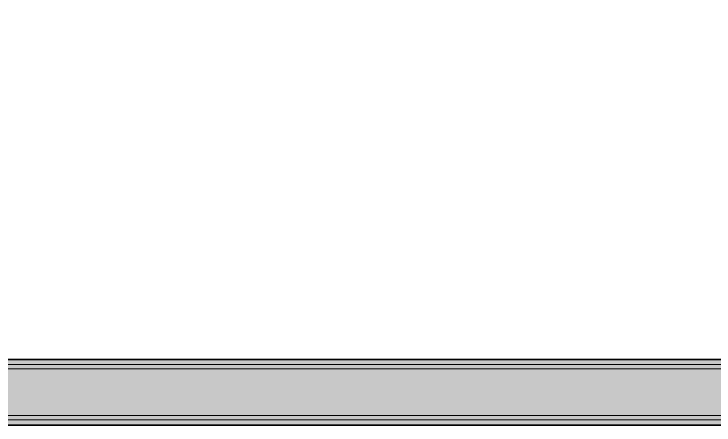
# Model space of a CAD drawing. Header units: inches. Extents: x 6 to 8416, y -388 to 6104.
# Drawn here: x 6655.8 to 6738.4, y 330.9 to 379.5 of the extents above; entities that cross this region are included whole.
import ezdxf

# ---------------------------------------------------------------- set-up
doc = ezdxf.new("R2010")
doc.units = ezdxf.units.IN
doc.header["$MEASUREMENT"] = 0
for name, color, linetype, lineweight in [('A-ROOM', 32, 'Continuous', 13), ('A-WALL', 113, 'Continuous', 25), ('A-WALL-PATT', 111, 'Continuous', 35), ('I-WALL', 2, 'Continuous', 25)]:
    doc.layers.add(name, color=color, linetype=linetype, lineweight=lineweight)

msp = doc.modelspace()

# ---------------------------------------------------------------- hatches: boundary and pattern name
at = {"layer": 'A-WALL-PATT', "lineweight": 25}
h = msp.add_hatch(color=10, dxfattribs=at)
h.paths.add_polyline_path([(7185.91533733, 338.06077679), (7191.16533733, 338.06077679), (7191.16533733, 338.68577679), (6780.66533733, 338.68577679), (6780.66533733, 338.06077679), (7176.64553685, 338.06077679)])
h.paths.add_polyline_path([(6744.66533733, 338.06077679), (6744.66533733, 338.68577679), (6619.66533733, 338.68577679), (6619.66533733, 338.06077679), (6704.25053685, 338.06077679)])
at = {"layer": 'A-WALL-PATT'}
h = msp.add_hatch(color=10, dxfattribs=at)
h.paths.add_polyline_path([(7176.64553685, 337.56077679), (7191.16533733, 337.56077679), (7191.16533733, 338.06077679), (6780.66533733, 338.06077679), (6780.66533733, 337.56077679), (7159.77428685, 337.56077679)])
h.paths.add_polyline_path([(6704.25053685, 337.56077679), (6744.66533733, 337.56077679), (6744.66533733, 338.06077679), (6619.66533733, 338.06077679), (6619.66533733, 337.56077679), (6636.76553685, 337.56077679)])
h = msp.add_hatch(color=10, dxfattribs=at)
h.paths.add_polyline_path([(7191.16533733, 330.93577679), (7191.16533733, 331.56077679), (6780.66533733, 331.56077679), (6780.66533733, 330.93577679), (7176.64553685, 330.93577679)])
h.paths.add_polyline_path([(6744.66533733, 330.93577679), (6744.66533733, 331.56077679), (6619.66533733, 331.56077679), (6619.66533733, 330.93577679), (6704.25053685, 330.93577679)])
at = {"layer": 'I-WALL'}
h = msp.add_hatch(color=10, dxfattribs=at)
h.paths.add_polyline_path([(7176.64553685, 332.06077679), (7191.16533733, 332.06077679), (7191.16533733, 337.56077679), (6780.66533733, 337.56077679), (6780.66533733, 332.06077679), (7159.77428685, 332.06077679)])
h.paths.add_polyline_path([(6744.66533733, 332.06077679), (6744.66533733, 337.56077679), (6619.66533733, 337.56077679), (6619.66533733, 332.06077679), (6704.25053685, 332.06077679)])
h = msp.add_hatch(color=10, dxfattribs=at)
h.paths.add_polyline_path([(7142.90303685, 331.56077679), (7191.16533733, 331.56077679), (7191.16533733, 332.06077679), (6780.66533733, 332.06077679), (6780.66533733, 331.56077679), (7109.16053685, 331.56077679)])
h.paths.add_polyline_path([(6744.66533733, 331.56077679), (6744.66533733, 332.06077679), (6619.66533733, 332.06077679), (6619.66533733, 331.56077679), (6704.25053685, 331.56077679)])

# ---------------------------------------------------------------- linework, layer by layer
at = {"layer": 'A-ROOM', "lineweight": 9, "flags": 128}
msp.add_lwpolyline([(6619.66533733, 338.18577679), (6619.66533733, 338.68577679), (7191.16533733, 338.68577679), (7191.16533733, 394.43577679), (7191.16533733, 398.43577679), (7191.16533733, 398.49858278), (7191.16533733, 483.81077679), (7191.16533733, 485.99858278), (7191.16533733, 532.68577679), (7191.16533733, 623.31077679), (6548.91533733, 623.31077679), (6548.91533733, 495.43577679), (6551.41533733, 495.43577679), (6551.41533733, 468.18577679), (6551.41533733, 411.49858278), (6551.41533733, 406.62297079), (6551.41533733, 338.18577679)], close=True, dxfattribs=at)
msp.add_lwpolyline([(7344.04033733, 529.68577679), (7290.66533733, 529.68577679), (7290.66533733, 483.81077679), (7290.66533733, 481.18577679), (7290.66533733, 481.12297079), (7290.66533733, 398.49858278), (7290.66533733, 398.43577679), (7290.66533733, 394.43577679), (7290.66533733, 330.93577679), (7195.16533733, 330.93577679), (7191.16533733, 330.93577679), (7191.10253134, 330.93577679), (6619.66533733, 330.93577679), (6550.56433733, 330.93577679), (6538.51633733, 330.93577679), (6439.22814332, 330.93577679), (6432.35253134, 330.93577679), (6388.72814332, 330.93577679), (6383.91533733, 330.93577679), (6383.85253134, 330.93577679), (6038.91533733, 330.93577679)], dxfattribs=at)
at = {"layer": 'A-WALL', "lineweight": 9}
for p, q in [((6619.66533733, 338.06077679), (6744.66533733, 338.06077679)), ((6570.29033733, 337.56077679), (6744.66533733, 337.56077679)), ((6488.60283733, 332.06077679), (6744.66533733, 332.06077679)), ((6488.60283733, 331.56077679), (6744.66533733, 331.56077679))]:
    msp.add_line(p, q, dxfattribs=at)
at = {"layer": 'I-WALL', "lineweight": 35}
for p, q in [((6744.66533733, 338.68577679), (6614.91533733, 338.68577679)), ((6488.60283733, 330.93577679), (6744.66533733, 330.93577679))]:
    msp.add_line(p, q, dxfattribs=at)

doc.saveas('drawing.dxf')
